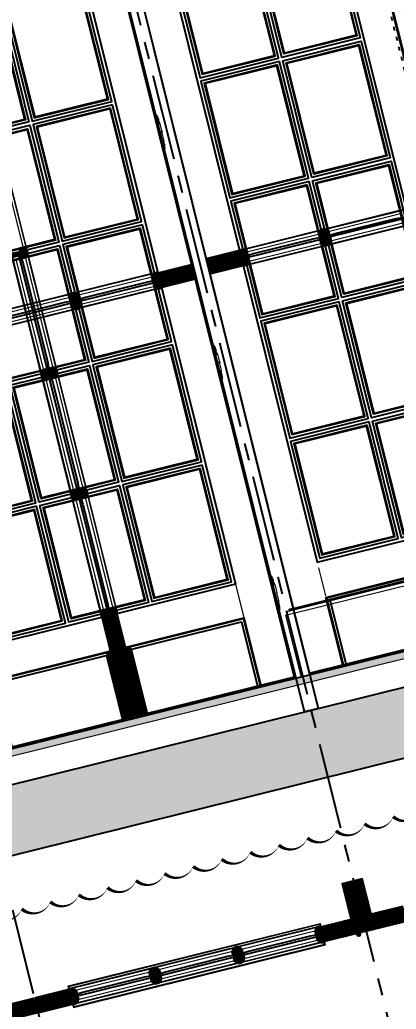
# Model space of a CAD drawing. Header units: inches. Extents: x 122939 to 389145, y 29603 to 529479.
# Drawn here: x 338225 to 339316, y 513012 to 515883 of the extents above; entities that cross this region are included whole.
import ezdxf

# ---------------------------------------------------------------- set-up
doc = ezdxf.new("R2010")
doc.units = ezdxf.units.IN
doc.header["$MEASUREMENT"] = 0
doc.linetypes.add('ACAD_ISO03W100', pattern=[30, 12, -18])
doc.linetypes.add('CENTER', pattern=[2, 1.25, -0.25, 0.25, -0.25])
for name, color, linetype in [('A-TEXT', 7, 'Continuous'), ('CQ marble hatch', 8, 'Continuous'), ('CQ Wall plan', 3, 'Continuous'), ('CQ wall section', 5, 'Continuous'), ('FURNITURE', 252, 'Continuous'), ('hatch', 8, 'Continuous'), ('Layer7', 8, 'Continuous')]:
    doc.layers.add(name, color=color, linetype=linetype)
doc.layers.add('CQ gypsum 2', color=42, linetype='Continuous', lineweight=0)
doc.layers.add('CQ Marble', color=6, linetype='Continuous', lineweight=0)
doc.styles.add('romans', font='romans.shx')
doc.styles.get("Standard").update_dxf_attribs({"font": 'arial.ttf'})
doc.dimstyles.new('CQ 20', dxfattribs={"dimscale": 0.2, "dimtxt": 150, "dimasz": 100, "dimexe": 100, "dimexo": 20, "dimgap": 80, "dimtad": 1, "dimdec": 0, "dimzin": 0, "dimdsep": 46, "dimtxsty": 'Standard', "dimblk": 'DOT', "dimcen": 100, "dimclrd": 1, "dimclre": 1, "dimclrt": 3, "dimadec": 0, "dimazin": 0, "dimtfac": 1, "dimtdec": 0, "dimtofl": 0, "dimtmove": 0, "dimatfit": 3, "dimfxl": 1, "dimtolj": 1, "dimtzin": 0, "dimlwd": -1, "dimarcsym": 0})
pattern_1 = [(135, (-731.5624, -38.742), (-1.76776695, -1.76776695), [])]
pattern_2 = [(135, (-731.5624, -397.902), (-1.76776695, -1.76776695), [])]
pattern_3 = [(45, (-688.5992, 0), (-1.76776695, 1.76776695), [])]
pattern_4 = [(135, (0.4363, -3010.4238), (-1.76776695, -1.76776695), [])]
pattern_5 = [(135, (247.9363, -3010.4238), (-1.76776695, -1.76776695), [])]
pattern_6 = [(135, (994.3506, -3005.4238), (-1.76776695, -1.76776695), [])]
pattern_7 = [(148.971423, (333967.5382, 505888.1026), (-1.2886638, -2.1422758), [])]
pattern_8 = [(135, (247.5, 0), (-1.76776695, -1.76776695), [])]

# ---------------------------------------------------------------- blocks, each defined once
blk = doc.blocks.new('section a and b')
at = {"layer": 'CQ marble hatch', "ltscale": 1000}
h = blk.add_hatch(dxfattribs=at)
h.set_pattern_fill('ANSI36', color=256, scale=25, angle=-90, style=0)
h.set_pattern_definition([(315, (-98336.9395, 75766.195), (6.0766989, -1.65728152), [7.8125, -1.5625, 0, -1.5625])])
h.paths.add_polyline_path([(126942.6, -29210.5), (118702.1, -29210.5), (118702.1, -29190.5), (126942.6, -29190.5)])
at = {"layer": 'Layer7', "ltscale": 300}
h = blk.add_hatch(dxfattribs=at)
h.set_pattern_fill('AR-CONC', color=256, scale=10, style=0)
h.set_pattern_definition([(130, (126882.56, -934.096), (-71.72602, -6.27521), [7.5, -82.5]), (185, (126882.56, -934.096), (13.87513, 75.21921), [6, -66]), (79.5486, (126876.58, -934.62), (-57.85094, 68.94395), [6.37402, -70.11421]), (133.8158, (126882.56, -914.1), (-106.7241, -16.5519), [11.25, -123.75]), (83.3644, (126873.67, -915.47), (-93.46627, 97.4118), [9.56103, -105.1713]), (188.8158, (126882.56, -914.1), (-93.4662, 97.41186), [9, -99]), (159, (126872.56, -919.096), (-59.6907, -40.26189), [7.5, -82.5]), (214, (126872.56, -919.096), (-24.33153, 72.515), [6, -66]), (108.5486, (126867.586, -922.45), (-84.02226, 32.25305), [6.37402, -70.11421]), (142.5, (126882.56, -934.096), (-1.215986, 33.289385), [0, -65.2, 0, -67, 0, -66.25]), (172.5, (126882.56, -934.096), (-26.306954, 39.44117), [0, -38.2, 0, -63.7, 0, -25.25]), (212.5, (126904.86, -934.096), (-53.382244, -2.255487), [0, -25, 0, -78, 0, -103.5]), (222.5, (126914.86, -934.096), (-58.31862, 10.0105), [0, -32.5, 0, -51.8, 0, -73.5])])
h.paths.add_polyline_path([(118702.1, -29290.5), (126942.6, -29290.5), (126942.6, -29490.5), (118702.1, -29490.5)])
at = {"layer": 'CQ Marble'}
for p, q in [((118702.1, -29190.5, 0), (126942.6, -29190.5, 0)), ((118702.1, -29210.5, 0), (126942.6, -29210.5, 0))]:
    blk.add_line(p, q, dxfattribs=at)
at = {"layer": 'CQ Wall plan'}
blk.add_line((118702.1, -29290.5, 0), (126942.6, -29290.5, 0), dxfattribs=at)
blk.add_lwpolyline([(118702.1, -29490.5), (118702.1, -29490.5), (126942.6, -29490.5)], dxfattribs=at)
blk = doc.blocks.new('french door panel')
at = {"lineweight": 0}
h = blk.add_hatch(dxfattribs=at)
h.set_pattern_fill('ANSI31', color=8, scale=20)
h.set_pattern_definition([(45, (-731.5624, 320.418), (-1.76776695, 1.76776695), [])])
edge = h.paths.add_edge_path()
edge.add_line((6356, 3041.7), (6383, 3041.7))
edge.add_line((6383, 3041.7), (6383, 3031.7))
edge.add_line((6383, 3031.7), (6394, 3031.7))
edge.add_line((6394, 3031.7), (6394, 3033.7))
edge.add_arc((6394, 3041.7), 8, 270, 360)
edge.add_line((6402, 3041.7), (6404, 3041.7))
edge.add_line((6404, 3041.7), (6404, 3051.7))
edge.add_line((6404, 3051.7), (6402, 3051.7))
edge.add_arc((6394, 3051.7), 8, 0, 90)
edge.add_line((6394, 3059.7), (6394, 3061.7))
edge.add_line((6394, 3061.7), (6383, 3061.7))
edge.add_line((6383, 3061.7), (6383, 3051.7))
edge.add_line((6383, 3051.7), (6356, 3051.7))
edge.add_line((6356, 3051.7), (6356, 3041.7))
h = blk.add_hatch(dxfattribs=at)
h.set_pattern_fill('ANSI31', color=8, scale=20)
h.set_pattern_definition([(45, (247.9363, -3010.4238), (-1.76776695, 1.76776695), [])])
edge = h.paths.add_edge_path()
edge.add_line((6499.2, 2850.1), (6499.2, 2877.1))
edge.add_line((6499.2, 2877.1), (6489.2, 2877.1))
edge.add_line((6489.2, 2877.1), (6489.2, 2888.1))
edge.add_line((6489.2, 2888.1), (6491.2, 2888.1))
edge.add_arc((6499.2, 2888.1), 8, 90, 180, ccw=False)
edge.add_line((6499.2, 2896.1), (6499.2, 2898.1))
edge.add_line((6499.2, 2898.1), (6509.2, 2898.1))
edge.add_line((6509.2, 2898.1), (6509.2, 2896.1))
edge.add_arc((6509.2, 2888.1), 8, 0, 90, ccw=False)
edge.add_line((6517.2, 2888.1), (6519.2, 2888.1))
edge.add_line((6519.2, 2888.1), (6519.2, 2877.1))
edge.add_line((6519.2, 2877.1), (6509.2, 2877.1))
edge.add_line((6509.2, 2877.1), (6509.2, 2850.1))
edge.add_line((6509.2, 2850.1), (6499.2, 2850.1))
h = blk.add_hatch(dxfattribs=at)
h.set_pattern_fill('ANSI31', color=8, scale=20)
h.set_pattern_definition([(45, (0.4363, -3010.4238), (-1.76776695, 1.76776695), [])])
h.paths.add_polyline_path([(6736.7, 2888.1), (6738.7, 2888.1, -0.414214), (6746.7, 2896.1), (6746.7, 2898.1), (6756.7, 2898.1), (6756.7, 2850.1), (6746.7, 2850.1), (6746.7, 2877.1), (6736.7, 2877.1)])
h = blk.add_hatch(dxfattribs=at)
h.set_pattern_fill('ANSI31', color=8, scale=20, angle=90)
h.set_pattern_definition(pattern_4)
edge = h.paths.add_edge_path()
edge.add_line((6856.7, 2852.1), (6756.7, 2852.1))
edge.add_line((6756.7, 2852.1), (6756.7, 2896.1))
edge.add_line((6756.7, 2896.1), (6856.2, 2896.1))
edge.add_line((6856.2, 2896.1), (6856.2, 2852.1))
h = blk.add_hatch(dxfattribs=at)
h.set_pattern_fill('ANSI31', color=8, scale=20, angle=90)
h.set_pattern_definition(pattern_5)
edge = h.paths.add_edge_path()
edge.add_line((6499.2, 2852.1), (6499.2, 2871.1))
edge.add_line((6499.2, 2871.1), (6489.2, 2871.1))
edge.add_line((6489.2, 2871.1), (6489.2, 2860.1))
edge.add_line((6489.2, 2860.1), (6491.2, 2860.1))
edge.add_arc((6499.2, 2860.1), 8, 180, 270)
h = blk.add_hatch(dxfattribs=at)
h.set_pattern_fill('ANSI31', color=8, scale=20, angle=90)
h.set_pattern_definition(pattern_5)
edge = h.paths.add_edge_path()
edge.add_line((6509.2, 2852.1), (6509.2, 2871.1))
edge.add_line((6509.2, 2871.1), (6519.2, 2871.1))
edge.add_line((6519.2, 2871.1), (6519.2, 2860.1))
edge.add_line((6519.2, 2860.1), (6517.2, 2860.1))
edge.add_arc((6509.2, 2860.1), 8, -90, 0, ccw=False)
h = blk.add_hatch(dxfattribs=at)
h.set_pattern_fill('ANSI31', color=8, scale=20, angle=90)
h.set_pattern_definition(pattern_4)
h.paths.add_polyline_path([(6736.7, 2871.1), (6746.7, 2871.1), (6746.7, 2852.1, -0.414214), (6738.7, 2860.1), (6736.7, 2860.1)])
h = blk.add_hatch(dxfattribs=at)
h.set_pattern_fill('ANSI31', color=8, scale=20)
h.set_pattern_definition([(45, (-731.5624, -38.742), (-1.76776695, 1.76776695), [])])
edge = h.paths.add_edge_path()
edge.add_line((6356, 2682.6), (6383, 2682.6))
edge.add_line((6383, 2682.6), (6383, 2672.6))
edge.add_line((6383, 2672.6), (6394, 2672.6))
edge.add_line((6394, 2672.6), (6394, 2674.6))
edge.add_arc((6394, 2682.6), 8, 270, 360)
edge.add_line((6402, 2682.6), (6404, 2682.6))
edge.add_line((6404, 2682.6), (6404, 2692.6))
edge.add_line((6404, 2692.6), (6402, 2692.6))
edge.add_arc((6394, 2692.6), 8, 0, 90)
edge.add_line((6394, 2700.6), (6394, 2702.6))
edge.add_line((6394, 2702.6), (6383, 2702.6))
edge.add_line((6383, 2702.6), (6383, 2692.6))
edge.add_line((6383, 2692.6), (6356, 2692.6))
edge.add_line((6356, 2692.6), (6356, 2682.6))
h = blk.add_hatch(dxfattribs=at)
h.set_pattern_fill('ANSI31', color=8, scale=20, angle=90)
h.set_pattern_definition(pattern_1)
edge = h.paths.add_edge_path()
edge.add_line((6358, 2692.6), (6377, 2692.6))
edge.add_line((6377, 2692.6), (6377, 2702.6))
edge.add_line((6377, 2702.6), (6366, 2702.6))
edge.add_line((6366, 2702.6), (6366, 2700.6))
edge.add_arc((6366, 2692.6), 8, 90, 180)
h = blk.add_hatch(dxfattribs=at)
h.set_pattern_fill('ANSI31', color=8, scale=20, angle=90)
h.set_pattern_definition(pattern_1)
edge = h.paths.add_edge_path()
edge.add_line((6358, 2682.6), (6377, 2682.6))
edge.add_line((6377, 2682.6), (6377, 2672.6))
edge.add_line((6377, 2672.6), (6366, 2672.6))
edge.add_line((6366, 2672.6), (6366, 2674.6))
edge.add_arc((6366, 2682.6), 8, 180, 270, ccw=False)
h = blk.add_hatch(dxfattribs=at)
h.set_pattern_fill('ANSI31', color=8, scale=20)
h.set_pattern_definition([(45, (-731.5624, -397.902), (-1.76776695, 1.76776695), [])])
edge = h.paths.add_edge_path()
edge.add_line((6356, 2323.4), (6383, 2323.4))
edge.add_line((6383, 2323.4), (6383, 2313.4))
edge.add_line((6383, 2313.4), (6394, 2313.4))
edge.add_line((6394, 2313.4), (6394, 2315.4))
edge.add_arc((6394, 2323.4), 8, 270, 360)
edge.add_line((6402, 2323.4), (6404, 2323.4))
edge.add_line((6404, 2323.4), (6404, 2333.4))
edge.add_line((6404, 2333.4), (6402, 2333.4))
edge.add_arc((6394, 2333.4), 8, 0, 90)
edge.add_line((6394, 2341.4), (6394, 2343.4))
edge.add_line((6394, 2343.4), (6383, 2343.4))
edge.add_line((6383, 2343.4), (6383, 2333.4))
edge.add_line((6383, 2333.4), (6356, 2333.4))
edge.add_line((6356, 2333.4), (6356, 2323.4))
h = blk.add_hatch(dxfattribs=at)
h.set_pattern_fill('ANSI31', color=8, scale=20, angle=90)
h.set_pattern_definition(pattern_2)
edge = h.paths.add_edge_path()
edge.add_line((6358, 2333.4), (6377, 2333.4))
edge.add_line((6377, 2333.4), (6377, 2343.4))
edge.add_line((6377, 2343.4), (6366, 2343.4))
edge.add_line((6366, 2343.4), (6366, 2341.4))
edge.add_arc((6366, 2333.4), 8, 90, 180)
h = blk.add_hatch(dxfattribs=at)
h.set_pattern_fill('ANSI31', color=8, scale=20, angle=90)
h.set_pattern_definition(pattern_2)
edge = h.paths.add_edge_path()
edge.add_line((6358, 2323.4), (6377, 2323.4))
edge.add_line((6377, 2323.4), (6377, 2313.4))
edge.add_line((6377, 2313.4), (6366, 2313.4))
edge.add_line((6366, 2313.4), (6366, 2315.4))
edge.add_arc((6366, 2323.4), 8, 180, 270, ccw=False)
h = blk.add_hatch(dxfattribs=at)
h.set_pattern_fill('ANSI31', color=8, scale=20)
h.set_pattern_definition([(45, (-731.5624, -509.562), (-1.76776695, 1.76776695), [])])
h.paths.add_polyline_path([(6404, 1964.3), (6404, 1974.3), (6402, 1974.3, 0.414214), (6394, 1982.3), (6394, 1984.3), (6383, 1984.3), (6383, 1974.3), (6356, 1974.3), (6356, 1964.3)])
h = blk.add_hatch(dxfattribs=at)
h.set_pattern_fill('ANSI31', color=8, scale=20, angle=90)
h.set_pattern_definition([(135, (-731.5624, -509.562), (-1.76776695, -1.76776695), [])])
h.paths.add_polyline_path([(6377, 1984.3), (6377, 1974.3), (6358, 1974.3, -0.414214), (6366, 1982.3), (6366, 1984.3)])
h = blk.add_hatch(dxfattribs=at)
h.set_pattern_fill('ANSI31', color=8, scale=20, angle=90)
h.set_pattern_definition([(135, (-731.5624, -504.562), (-1.76776695, -1.76776695), [])])
h.paths.add_polyline_path([(6358, 1662.2), (6358, 1964.3), (6402, 1964.3), (6402, 1662.2)])
h = blk.add_hatch(dxfattribs=at)
h.set_pattern_fill('ANSI31', color=8, scale=20)
h.set_pattern_definition(pattern_3)
h.paths.add_polyline_path([(6358, 1864.2), (6353, 1864.2), (6353, 1862.2, 0.414214), (6345, 1854.2), (6343, 1854.2), (6343, 1662.2), (6358, 1662.2)])
h = blk.add_hatch(dxfattribs=at)
h.set_pattern_fill('ANSI31', color=8, scale=20)
h.set_pattern_definition(pattern_3)
h.paths.add_polyline_path([(6402, 1662.2), (6417, 1662.2), (6417, 1854.2), (6415, 1854.2, 0.414214), (6407, 1862.2), (6407, 1864.2), (6402, 1864.2)])
at = {"color": 8, "lineweight": 0}
for p, q in [((6356, 1974.3), (6356, 4119.2, 0)), ((6404, 1974.3), (6404, 4119.2, 0)), ((6394, 3392.9), (6394, 3059.7)), ((6402, 3400.9), (6402, 3051.7)), ((6358, 3041.7), (6358, 2692.6)), ((6366, 3033.7), (6366, 2700.6)), ((6394, 3033.7), (6394, 2700.6)), ((6402, 3041.7), (6402, 2692.6)), ((6746.7, 2898.1), (6014.2, 2898.1)), ((6499.2, 2896.1), (6261.7, 2896.1)), ((6491.2, 2888.1), (6269.7, 2888.1)), ((6746.7, 2896.1), (6509.2, 2896.1)), ((6736.7, 2888.1), (6517.2, 2888.1)), ((6746.7, 2850.1), (6014.2, 2850.1)), ((6499.2, 2852.1), (6261.7, 2852.1)), ((6491.2, 2860.1), (6269.7, 2860.1)), ((6746.7, 2852.1), (6509.2, 2852.1)), ((6736.7, 2860.1), (6517.2, 2860.1)), ((6358, 2682.6, 0), (6358, 2333.4, 0)), ((6366, 2674.6, 0), (6366, 2341.4, 0)), ((6394, 2674.6, 0), (6394, 2341.4, 0)), ((6402, 2682.6, 0), (6402, 2333.4, 0)), ((6358, 2323.4), (6358, 1974.3, 0)), ((6366, 2315.4), (6366, 1982.3, 0)), ((6394, 2315.4), (6394, 1982.3, 0)), ((6402, 2323.4), (6402, 1974.3, 0)), ((6756.2, 1969.2, 0), (6756.2, 1864.2))]:
    blk.add_line(p, q, dxfattribs=at)
at = {"color": 0, "lineweight": -2, "elevation": 0}
for points in [[(5903.7, 4229.2), (6856.2, 4229.2), (6856.2, 1662.2), (5903.7, 1662.2)], [(6003.7, 4129.2), (6756.2, 4129.2), (6756.2, 1964.3), (6003.7, 1964.3)], [(6261.2, 3760.1), (6498.7, 3760.1), (6498.7, 3410.9), (6261.2, 3410.9)], [(6269.2, 3752.1), (6490.7, 3752.1), (6490.7, 3418.9), (6269.2, 3418.9)], [(6271.2, 3750.1), (6488.7, 3750.1), (6488.7, 3420.9), (6271.2, 3420.9)], [(6746.2, 3760.1), (6508.7, 3760.1), (6508.7, 3410.9), (6746.2, 3410.9)], [(6738.2, 3752.1), (6516.7, 3752.1), (6516.7, 3418.9), (6738.2, 3418.9)], [(6736.2, 3750.1), (6518.7, 3750.1), (6518.7, 3420.9), (6736.2, 3420.9)], [(6261.2, 3400.9), (6498.7, 3400.9), (6498.7, 3051.7), (6261.2, 3051.7)], [(6269.2, 3392.9), (6490.7, 3392.9), (6490.7, 3059.7), (6269.2, 3059.7)], [(6271.2, 3390.9), (6488.7, 3390.9), (6488.7, 3061.7), (6271.2, 3061.7)], [(6746.2, 3400.9), (6508.7, 3400.9), (6508.7, 3051.7), (6746.2, 3051.7)], [(6738.2, 3392.9), (6516.7, 3392.9), (6516.7, 3059.7), (6738.2, 3059.7)], [(6736.2, 3390.9), (6518.7, 3390.9), (6518.7, 3061.7), (6736.2, 3061.7)], [(6261.2, 3041.7), (6498.7, 3041.7), (6498.7, 2692.6), (6261.2, 2692.6)], [(6269.2, 3033.7), (6490.7, 3033.7), (6490.7, 2700.6), (6269.2, 2700.6)], [(6271.2, 3031.7), (6488.7, 3031.7), (6488.7, 2702.6), (6271.2, 2702.6)], [(6746.2, 3041.7), (6508.7, 3041.7), (6508.7, 2692.6), (6746.2, 2692.6)], [(6738.2, 3033.7), (6516.7, 3033.7), (6516.7, 2700.6), (6738.2, 2700.6)], [(6736.2, 3031.7), (6518.7, 3031.7), (6518.7, 2702.6), (6736.2, 2702.6)], [(6251.2, 2682.6), (6013.7, 2682.6), (6013.7, 2333.4), (6251.2, 2333.4)], [(6243.2, 2674.6), (6021.7, 2674.6), (6021.7, 2341.4), (6243.2, 2341.4)], [(6241.2, 2672.6), (6023.7, 2672.6), (6023.7, 2343.4), (6241.2, 2343.4)], [(6261.2, 2682.6), (6498.7, 2682.6), (6498.7, 2333.4), (6261.2, 2333.4)], [(6269.2, 2674.6), (6490.7, 2674.6), (6490.7, 2341.4), (6269.2, 2341.4)], [(6271.2, 2672.6), (6488.7, 2672.6), (6488.7, 2343.4), (6271.2, 2343.4)], [(6746.2, 2682.6), (6508.7, 2682.6), (6508.7, 2333.4), (6746.2, 2333.4)], [(6738.2, 2674.6), (6516.7, 2674.6), (6516.7, 2341.4), (6738.2, 2341.4)], [(6736.2, 2672.6), (6518.7, 2672.6), (6518.7, 2343.4), (6736.2, 2343.4)], [(6251.2, 2323.4), (6013.7, 2323.4), (6013.7, 1974.3), (6251.2, 1974.3)], [(6243.2, 2315.4), (6021.7, 2315.4), (6021.7, 1982.3), (6243.2, 1982.3)], [(6241.2, 2313.4), (6023.7, 2313.4), (6023.7, 1984.3), (6241.2, 1984.3)], [(6261.2, 2323.4), (6498.7, 2323.4), (6498.7, 1974.3), (6261.2, 1974.3)], [(6269.2, 2315.4), (6490.7, 2315.4), (6490.7, 1982.3), (6269.2, 1982.3)], [(6271.2, 2313.4), (6488.7, 2313.4), (6488.7, 1984.3), (6271.2, 1984.3)], [(6746.2, 2323.4), (6508.7, 2323.4), (6508.7, 1974.3), (6746.2, 1974.3)], [(6738.2, 2315.4), (6516.7, 2315.4), (6516.7, 1982.3), (6738.2, 1982.3)], [(6736.2, 2313.4), (6518.7, 2313.4), (6518.7, 1984.3), (6736.2, 1984.3)]]:
    blk.add_lwpolyline(points, close=True, dxfattribs=at)
at = {"color": 8, "lineweight": -2, "elevation": 0}
for points in [[(6356, 3041.7), (6383, 3041.7), (6383, 3031.7), (6394, 3031.7), (6394, 3033.7, 0.414214), (6402, 3041.7), (6404, 3041.7), (6404, 3051.7), (6402, 3051.7, 0.414214), (6394, 3059.7), (6394, 3061.7), (6383, 3061.7), (6383, 3051.7), (6356, 3051.7)], [(6356, 2682.6), (6383, 2682.6), (6383, 2672.6), (6394, 2672.6), (6394, 2674.6, 0.414214), (6402, 2682.6), (6404, 2682.6), (6404, 2692.6), (6402, 2692.6, 0.414214), (6394, 2700.6), (6394, 2702.6), (6383, 2702.6), (6383, 2692.6), (6356, 2692.6)], [(6356, 2323.4), (6383, 2323.4), (6383, 2313.4), (6394, 2313.4), (6394, 2315.4, 0.414214), (6402, 2323.4), (6404, 2323.4), (6404, 2333.4), (6402, 2333.4, 0.414214), (6394, 2341.4), (6394, 2343.4), (6383, 2343.4), (6383, 2333.4), (6356, 2333.4)]]:
    blk.add_lwpolyline(points, format="xyb", close=True, dxfattribs=at)
at = {"color": 8, "elevation": 0}
for points in [[(6383.2, 2723.8), (6381.2, 2694.6), (6377.2, 2694.6), (6377.2, 3039.7), (6381.2, 3039.7), (6383.2, 3015.5)], [(6535.4, 2877.2), (6511.2, 2875.2), (6511.2, 2871.2), (6744.7, 2871.2), (6744.7, 2875.2), (6720.4, 2877.2)], [(6383.2, 2359.7), (6381.2, 2335.4), (6377.2, 2335.4), (6377.2, 2680.6), (6381.2, 2680.6), (6383.2, 2656.3)], [(6383.2, 2000.5), (6381.2, 1976.3), (6377.2, 1976.3), (6377.2, 2321.4), (6381.2, 2321.4), (6383.2, 2297.2)]]:
    blk.add_lwpolyline(points, close=True, dxfattribs=at)
at = {"color": 8}
blk.add_lwpolyline([(6287.9, 2877.2), (6263.7, 2875.2), (6263.7, 2871.2), (6497.2, 2871.2), (6497.2, 2875.2), (6472.9, 2877.2)], close=True, dxfattribs=at)
at = {"color": 8, "lineweight": -2}
blk.add_lwpolyline([(6509.2, 2850.1), (6509.2, 2877.1), (6519.2, 2877.1), (6519.2, 2888.1), (6517.2, 2888.1, 0.414214), (6509.2, 2896.1), (6509.2, 2898.1), (6499.2, 2898.1), (6499.2, 2896.1, 0.414214), (6491.2, 2888.1), (6489.2, 2888.1), (6489.2, 2877.1), (6499.2, 2877.1), (6499.2, 2850.1)], format="xyb", close=True, dxfattribs=at)
at = {"color": 8, "lineweight": -2, "elevation": 0}
for points in [[(6746.7, 2850.1), (6756.7, 2850.1), (6756.7, 2898.1), (6746.7, 2898.1), (6746.7, 2896.1, 0.414214), (6738.7, 2888.1), (6736.7, 2888.1), (6736.7, 2877.1), (6746.7, 2877.1), (6746.7, 2850.1)], [(6746.7, 2852.1), (6746.7, 2871.1), (6736.7, 2871.1), (6736.7, 2860.1), (6738.7, 2860.1, 0.414214), (6746.7, 2852.1, -1)], [(6358, 2692.6), (6377, 2692.6), (6377, 2702.6), (6366, 2702.6), (6366, 2700.6, 0.414214), (6358, 2692.6, -1)], [(6358, 2682.6), (6377, 2682.6), (6377, 2672.6), (6366, 2672.6), (6366, 2674.6, -0.414214), (6358, 2682.6, 1)], [(6358, 2333.4), (6377, 2333.4), (6377, 2343.4), (6366, 2343.4), (6366, 2341.4, 0.414214), (6358, 2333.4, -1)], [(6358, 2323.4), (6377, 2323.4), (6377, 2313.4), (6366, 2313.4), (6366, 2315.4, -0.414214), (6358, 2323.4, 1)], [(6356, 1974.3), (6356, 1964.3), (6404, 1964.3), (6404, 1974.3), (6402, 1974.3, 0.414214), (6394, 1982.3), (6394, 1984.3), (6383, 1984.3), (6383, 1974.3), (6356, 1974.3)], [(6358, 1974.3), (6377, 1974.3), (6377, 1984.3), (6366, 1984.3), (6366, 1982.3, 0.414214), (6358, 1974.3, -1)], [(6358, 1864.2), (6353, 1864.2), (6353, 1862.2, 0.414214), (6345, 1854.2), (6343, 1854.2), (6343, 1662.2), (6358, 1662.2)], [(6402, 1864.2), (6407, 1864.2), (6407, 1862.2, -0.414214), (6415, 1854.2), (6417, 1854.2), (6417, 1662.2), (6402, 1662.2)]]:
    blk.add_lwpolyline(points, format="xyb", dxfattribs=at)
for points in [[(6856.7, 2852.1), (6756.7, 2852.1), (6756.7, 2896.1), (6856.2, 2896.1), (6856.2, 2852.1)], [(6358, 1662.2), (6358, 1964.3), (6402, 1964.3), (6402, 1662.2), (6358, 1662.2)]]:
    blk.add_lwpolyline(points, dxfattribs=at)
at = {"color": 8, "lineweight": -2}
for points in [[(6499.2, 2852.1), (6499.2, 2871.1), (6489.2, 2871.1), (6489.2, 2860.1), (6491.2, 2860.1, 0.414214), (6499.2, 2852.1, -1)], [(6509.2, 2852.1), (6509.2, 2871.1), (6519.2, 2871.1), (6519.2, 2860.1), (6517.2, 2860.1, -0.414214), (6509.2, 2852.1, 1)]]:
    blk.add_lwpolyline(points, format="xyb", dxfattribs=at)
at = {"color": 0, "lineweight": -2, "elevation": 0}
for points in [[(6003.7, 1662.2), (6003.7, 1864.2), (6756.2, 1864.2), (6756.2, 1662.2)], [(6005.7, 1662.2), (6005.7, 1862.2), (6754.2, 1862.2), (6754.2, 1662.2)], [(6013.7, 1662.2), (6013.7, 1854.2), (6746.2, 1854.2), (6746.2, 1662.2)]]:
    blk.add_lwpolyline(points, dxfattribs=at)
blk = doc.blocks.new('french door fixed panel')
at = {"lineweight": 0}
h = blk.add_hatch(dxfattribs=at)
h.set_pattern_fill('ANSI31', color=8, scale=20, angle=90)
h.set_pattern_definition([(135, (1.718, -3005.4238), (-1.76776695, -1.76776695), [])])
h.paths.add_polyline_path([(6901.2, 2857.1), (7001.2, 2857.1), (7001.2, 2901.1), (6901.2, 2901.1)])
h = blk.add_hatch(dxfattribs=at)
h.set_pattern_fill('ANSI31', color=8, scale=20)
h.set_pattern_definition([(45, (-0.3673, -3005.4238), (-1.76776695, 1.76776695), [])])
h.paths.add_polyline_path([(7021.1, 2893.1), (7019.1, 2893.1, 0.414214), (7011.1, 2901.1), (7011.1, 2903.1), (7001.1, 2903.1), (7001.1, 2855.1), (7011.1, 2855.1), (7011.1, 2882.1), (7021.1, 2882.1)])
h = blk.add_hatch(dxfattribs=at)
h.set_pattern_fill('ANSI31', color=8, scale=20)
h.set_pattern_definition([(45, (994.3506, -3005.4238), (-1.76776695, 1.76776695), [])])
edge = h.paths.add_edge_path()
edge.add_line((7245.6, 2855.1), (7245.6, 2882.1))
edge.add_line((7245.6, 2882.1), (7235.6, 2882.1))
edge.add_line((7235.6, 2882.1), (7235.6, 2893.1))
edge.add_line((7235.6, 2893.1), (7237.6, 2893.1))
edge.add_arc((7245.6, 2893.1), 8, 90, 180, ccw=False)
edge.add_line((7245.6, 2901.1), (7245.6, 2903.1))
edge.add_line((7245.6, 2903.1), (7255.6, 2903.1))
edge.add_line((7255.6, 2903.1), (7255.6, 2901.1))
edge.add_arc((7255.6, 2893.1), 8, 0, 90, ccw=False)
edge.add_line((7263.6, 2893.1), (7265.6, 2893.1))
edge.add_line((7265.6, 2893.1), (7265.6, 2882.1))
edge.add_line((7265.6, 2882.1), (7255.6, 2882.1))
edge.add_line((7255.6, 2882.1), (7255.6, 2855.1))
edge.add_line((7255.6, 2855.1), (7245.6, 2855.1))
h = blk.add_hatch(dxfattribs=at)
h.set_pattern_fill('ANSI31', color=8, scale=20, angle=90)
h.set_pattern_definition([(135, (-0.3673, -3005.4238), (-1.76776695, -1.76776695), [])])
h.paths.add_polyline_path([(7021.1, 2876.1), (7011.1, 2876.1), (7011.1, 2857.1, 0.414214), (7019.1, 2865.1), (7021.1, 2865.1)])
h = blk.add_hatch(dxfattribs=at)
h.set_pattern_fill('ANSI31', color=8, scale=20, angle=90)
h.set_pattern_definition(pattern_6)
edge = h.paths.add_edge_path()
edge.add_line((7245.6, 2857.1), (7245.6, 2876.1))
edge.add_line((7245.6, 2876.1), (7235.6, 2876.1))
edge.add_line((7235.6, 2876.1), (7235.6, 2865.1))
edge.add_line((7235.6, 2865.1), (7237.6, 2865.1))
edge.add_arc((7245.6, 2865.1), 8, 180, 270)
h = blk.add_hatch(dxfattribs=at)
h.set_pattern_fill('ANSI31', color=8, scale=20, angle=90)
h.set_pattern_definition(pattern_6)
edge = h.paths.add_edge_path()
edge.add_line((7255.6, 2857.1), (7255.6, 2876.1))
edge.add_line((7255.6, 2876.1), (7265.6, 2876.1))
edge.add_line((7265.6, 2876.1), (7265.6, 2865.1))
edge.add_line((7265.6, 2865.1), (7263.6, 2865.1))
edge.add_arc((7255.6, 2865.1), 8, -90, 0, ccw=False)
at = {"color": 8, "lineweight": 0}
for p, q in [((7007.8, 2903.1), (7489.9, 2903.1)), ((7011.2, 2901.1), (7245.6, 2901.1)), ((7255.6, 2901.1), (7489.9, 2901.1)), ((7021.2, 2893.1), (7237.6, 2893.1)), ((7263.6, 2893.1), (7479.9, 2893.1)), ((7011.2, 2857.1), (7245.6, 2857.1)), ((7011.2, 2855.1), (7489.9, 2855.1)), ((7021.2, 2865.1), (7237.6, 2865.1)), ((7255.6, 2857.1), (7489.9, 2857.1)), ((7263.6, 2865.1), (7479.9, 2865.1)), ((7001.2, 1952.2), (7001.2, 1869.3))]:
    blk.add_line(p, q, dxfattribs=at)
at = {"color": 8, "lineweight": -2}
blk.add_line((7244.2, 2865.6), (7244.2, 2865.6), dxfattribs=at)
at = {"color": 0, "lineweight": -2, "elevation": 0}
for points in [[(7599.9, 4234.2), (6901.2, 4234.2), (6901.2, 1662.2), (7599.9, 1662.2)], [(7499.9, 4134.2), (7001.2, 4134.2), (7001.2, 1969.3), (7499.9, 1969.3)], [(7245.6, 3765.1), (7011.2, 3765.1), (7011.2, 3415.9), (7245.6, 3415.9)], [(7255.6, 3765.1), (7489.9, 3765.1), (7489.9, 3415.9), (7255.6, 3415.9)], [(7237.6, 3757.1), (7019.2, 3757.1), (7019.2, 3423.9), (7237.6, 3423.9)], [(7235.6, 3755.1), (7021.2, 3755.1), (7021.2, 3425.9), (7235.6, 3425.9)], [(7263.6, 3757.1), (7481.9, 3757.1), (7481.9, 3423.9), (7263.6, 3423.9)], [(7265.6, 3755.1), (7479.9, 3755.1), (7479.9, 3425.9), (7265.6, 3425.9)], [(7245.6, 3405.9), (7011.2, 3405.9), (7011.2, 3056.7), (7245.6, 3056.7)], [(7237.6, 3397.9), (7019.2, 3397.9), (7019.2, 3064.7), (7237.6, 3064.7)], [(7235.6, 3395.9), (7021.2, 3395.9), (7021.2, 3066.7), (7235.6, 3066.7)], [(7255.6, 3405.9), (7489.9, 3405.9), (7489.9, 3056.7), (7255.6, 3056.7)], [(7263.6, 3397.9), (7481.9, 3397.9), (7481.9, 3064.7), (7263.6, 3064.7)], [(7265.6, 3395.9), (7479.9, 3395.9), (7479.9, 3066.7), (7265.6, 3066.7)], [(7245.6, 3046.7), (7011.2, 3046.7), (7011.2, 2697.6), (7245.6, 2697.6)], [(7255.6, 3046.7), (7489.9, 3046.7), (7489.9, 2697.6), (7255.6, 2697.6)], [(7237.6, 3038.7), (7019.2, 3038.7), (7019.2, 2705.6), (7237.6, 2705.6)], [(7235.6, 3036.7), (7021.2, 3036.7), (7021.2, 2707.6), (7235.6, 2707.6)], [(7263.6, 3038.7), (7481.9, 3038.7), (7481.9, 2705.6), (7263.6, 2705.6)], [(7265.6, 3036.7), (7479.9, 3036.7), (7479.9, 2707.6), (7265.6, 2707.6)], [(7245.6, 2687.6), (7011.2, 2687.6), (7011.2, 2338.4), (7245.6, 2338.4)], [(7237.6, 2679.6), (7019.2, 2679.6), (7019.2, 2346.4), (7237.6, 2346.4)], [(7237.6, 2679.6), (7019.2, 2679.6), (7019.2, 2346.4), (7237.6, 2346.4)], [(7235.6, 2677.6), (7021.2, 2677.6), (7021.2, 2348.4), (7235.6, 2348.4)], [(7235.6, 2677.6), (7021.2, 2677.6), (7021.2, 2348.4), (7235.6, 2348.4)], [(7255.6, 2687.6), (7489.9, 2687.6), (7489.9, 2338.4), (7255.6, 2338.4)], [(7263.6, 2679.6), (7481.9, 2679.6), (7481.9, 2346.4), (7263.6, 2346.4)], [(7263.6, 2679.6), (7481.9, 2679.6), (7481.9, 2346.4), (7263.6, 2346.4)], [(7265.6, 2677.6), (7479.9, 2677.6), (7479.9, 2348.4), (7265.6, 2348.4)], [(7265.6, 2677.6), (7479.9, 2677.6), (7479.9, 2348.4), (7265.6, 2348.4)], [(7245.6, 2328.4), (7011.2, 2328.4), (7011.2, 1979.3), (7245.6, 1979.3)], [(7245.6, 2328.4), (7011.2, 2328.4), (7011.2, 1979.3), (7245.6, 1979.3)], [(7255.6, 2328.4), (7489.9, 2328.4), (7489.9, 1979.3), (7255.6, 1979.3)], [(7255.6, 2328.4), (7489.9, 2328.4), (7489.9, 1979.3), (7255.6, 1979.3)], [(7237.6, 2320.4), (7019.2, 2320.4), (7019.2, 1987.3), (7237.6, 1987.3)], [(7237.6, 2320.4), (7019.2, 2320.4), (7019.2, 1987.3), (7237.6, 1987.3)], [(7235.6, 2318.4), (7021.2, 2318.4), (7021.2, 1989.3), (7235.6, 1989.3)], [(7235.6, 2318.4), (7021.2, 2318.4), (7021.2, 1989.3), (7235.6, 1989.3)], [(7263.6, 2320.4), (7481.9, 2320.4), (7481.9, 1987.3), (7263.6, 1987.3)], [(7263.6, 2320.4), (7481.9, 2320.4), (7481.9, 1987.3), (7263.6, 1987.3)], [(7265.6, 2318.4), (7479.9, 2318.4), (7479.9, 1989.3), (7265.6, 1989.3)], [(7265.6, 2318.4), (7479.9, 2318.4), (7479.9, 1989.3), (7265.6, 1989.3)]]:
    blk.add_lwpolyline(points, close=True, dxfattribs=at)
at = {"color": 8, "lineweight": -2, "elevation": 0}
blk.add_lwpolyline([(6901.2, 2857.1), (7001.2, 2857.1), (7001.2, 2901.1), (6901.2, 2901.1), (6901.2, 2857.1)], dxfattribs=at)
for points in [[(7011.2, 2855.1), (7001.2, 2855.1), (7001.2, 2903.1), (7011.2, 2903.1), (7011.2, 2901.1, -0.414214), (7019.2, 2893.1), (7021.2, 2893.1), (7021.2, 2882.1), (7011.2, 2882.1), (7011.2, 2855.1)], [(7011.2, 2857.1), (7011.2, 2876.1), (7021.2, 2876.1), (7021.2, 2865.1), (7019.2, 2865.1, -0.414214), (7011.2, 2857.1, 1)], [(7245.6, 2857.1), (7245.6, 2876.1), (7235.6, 2876.1), (7235.6, 2865.1), (7237.6, 2865.1, 0.414214), (7245.6, 2857.1, -1)], [(7255.6, 2857.1), (7255.6, 2876.1), (7265.6, 2876.1), (7265.6, 2865.1), (7263.6, 2865.1, -0.414214), (7255.6, 2857.1, 1)]]:
    blk.add_lwpolyline(points, format="xyb", dxfattribs=at)
blk.add_lwpolyline([(7255.6, 2855.1), (7255.6, 2882.1), (7265.6, 2882.1), (7265.6, 2893.1), (7263.6, 2893.1, 0.414214), (7255.6, 2901.1), (7255.6, 2903.1), (7245.6, 2903.1), (7245.6, 2901.1, 0.414214), (7237.6, 2893.1), (7235.6, 2893.1), (7235.6, 2882.1), (7245.6, 2882.1), (7245.6, 2855.1)], format="xyb", close=True, dxfattribs=at)
at = {"color": 8, "elevation": 0}
for points in [[(7037.5, 2882.2), (7013.2, 2880.2), (7013.2, 2876.2), (7243.6, 2876.2), (7243.6, 2880.2), (7219.3, 2882.2)], [(7463.7, 2882.2), (7487.9, 2880.2), (7487.9, 2876.2), (7257.6, 2876.2), (7257.6, 2880.2), (7281.8, 2882.2)]]:
    blk.add_lwpolyline(points, close=True, dxfattribs=at)
at = {"color": 0, "lineweight": -2, "elevation": 0}
for points in [[(7001.2, 1662.2), (7001.2, 1864.2), (7499.9, 1864.2), (7499.9, 1662.2)], [(7003.2, 1662.2), (7003.2, 1862.2), (7497.9, 1862.2), (7497.9, 1662.2)], [(7011.2, 1662.2), (7011.2, 1854.2), (7489.9, 1854.2), (7489.9, 1662.2)]]:
    blk.add_lwpolyline(points, dxfattribs=at)
blk = doc.blocks.new('_Dot')
at = {"color": 0, "linetype": 'ByBlock', "lineweight": -2}
blk.add_line((-0.5, 0), (-1, 0), dxfattribs=at)
at = {"color": 0, "linetype": 'ByBlock', "const_width": 0.5}
blk.add_lwpolyline([(-0.25, 0, 1), (0.25, 0, 1)], format="xyb", close=True, dxfattribs=at)
blk = doc.blocks.new('*D271')
at = {"color": 1, "lineweight": -2, "transparency": 16777216}
for p, q in [((339117, 516650.2), (341872.5, 517335.8)), ((339778, 514159), (342494.7, 514834.9))]:
    blk.add_line(p, q, dxfattribs=at)
at = {"color": 1, "transparency": 16777216}
blk.add_line((341857.9, 517311.6), (342470.5, 514849.5), dxfattribs=at)
at = {"layer": 'Defpoints', "color": 0, "transparency": 16777216}
for p in [(339113.1, 516649.3, 0), (342475.3, 514830.1), (339774.1, 514158, 0)]:
    blk.add_point(p, dxfattribs=at)
at = {"color": 1, "transparency": 16777216, "xscale": 20, "yscale": 20, "zscale": 20}
for p, rotation in [((341853.1, 517331), 103.9714232843947), ((342475.3, 514830.1), 283.9714232843947)]:
    blk.add_blockref('_Dot', p, dxfattribs=dict(at, rotation=rotation))
at = {"color": 3, "transparency": 16777216, "insert": (342194.6, 516088.1), "char_height": 30, "attachment_point": 5, "rotation": 283.9714}
blk.add_mtext('\\A1;2577', dxfattribs=at)
blk = doc.blocks.new('hinge paumelle')
at = {"color": 0, "lineweight": 0}
for p, q in [((3515.3, 5242.2), (3523.8, 5242.2)), ((3516.2, 5246.9), (3522.9, 5246.9)), ((3516.2, 5245.5), (3522.9, 5245.5)), ((3515.3, 5194), (3523.8, 5194)), ((3516.2, 5190.6), (3522.9, 5190.6)), ((3516.2, 5189.3), (3522.9, 5189.3))]:
    blk.add_line(p, q, dxfattribs=at)
for points in [[(3519.5, 5262.8), (3515.8, 5262.8, -0.404064), (3516.1, 5258.5, 0.508017), (3517.4, 5254), (3519.5, 5254)], [(3519.5, 5262.8), (3523.3, 5262.8, 0.404064), (3523, 5258.5, -0.508017), (3521.7, 5254), (3519.5, 5254)], [(3519.5, 5254), (3515.3, 5254, -0.197419), (3516.7, 5250.7, -0.309597), (3515.3, 5248.4), (3519.5, 5248.4)], [(3519.5, 5254), (3523.8, 5254, 0.197419), (3522.4, 5250.7, 0.309597), (3523.8, 5248.4), (3519.5, 5248.4)], [(3519.5, 5182.1), (3515.3, 5182.1, 0.197419), (3516.7, 5185.4, 0.309597), (3515.3, 5187.8), (3519.5, 5187.8)], [(3519.5, 5173.3), (3515.8, 5173.3, 0.404064), (3516.1, 5177.6, -0.508017), (3517.4, 5182.1), (3519.5, 5182.1)], [(3519.5, 5182.1), (3523.8, 5182.1, -0.197419), (3522.4, 5185.4, -0.309597), (3523.8, 5187.8), (3519.5, 5187.8)], [(3519.5, 5173.3), (3523.3, 5173.3, -0.404064), (3523, 5177.6, 0.508017), (3521.7, 5182.1), (3519.5, 5182.1)]]:
    blk.add_lwpolyline(points, format="xyb", dxfattribs=at)
for points in [[(3519.5, 5248.4), (3515.3, 5248.4), (3515.3, 5246.9), (3516.2, 5246.9), (3516.2, 5245.5), (3515.3, 5245.5), (3515.3, 5242.2), (3514.5, 5242.2), (3514.5, 5218.1)], [(3519.5, 5248.4), (3523.8, 5248.4), (3523.8, 5246.9), (3522.9, 5246.9), (3522.9, 5245.5), (3523.8, 5245.5), (3523.8, 5242.2), (3524.5, 5242.2), (3524.5, 5218.1)], [(3519.5, 5187.8), (3515.3, 5187.8), (3515.3, 5189.3), (3516.2, 5189.3), (3516.2, 5190.6), (3515.3, 5190.6), (3515.3, 5194), (3514.5, 5194), (3514.5, 5218.1)], [(3519.5, 5187.8), (3523.8, 5187.8), (3523.8, 5189.3), (3522.9, 5189.3), (3522.9, 5190.6), (3523.8, 5190.6), (3523.8, 5194), (3524.5, 5194), (3524.5, 5218.1)]]:
    blk.add_lwpolyline(points, dxfattribs=at)
for centre, start, end in [((3519.5, 5265.7), 287.5595, 252.4405), ((3519.5, 5170.4), 107.5595, 72.4405)]:
    blk.add_arc(centre, 3.04, start, end, dxfattribs=at)
blk = doc.blocks.new('A$C276B60FF')
at = {"layer": 'FURNITURE', "color": 0, "lineweight": 5}
for p, q in [((4, -4.7, -468.2), (5.3, -3.4, -468.2)), ((4, -6.4, -468.2), (5.2, -5.2, -468.2)), ((5.2, -4.4, -468.2), (4.2, -4.9, -468.2)), ((5.1, -6.2, -468.2), (4.2, -6.6, -468.2)), ((8, -4.7, -468.2), (6.7, -3.4, -468.2)), ((6.8, -4.4, -468.2), (7.9, -4.9, -468.2)), ((8, -6.4, -468.2), (6.9, -5.2, -468.2)), ((6.9, -6.2, -468.2), (7.9, -6.6, -468.2))]:
    blk.add_line(p, q, dxfattribs=at)
at = {"layer": 'FURNITURE', "color": 0, "lineweight": 5, "elevation": -468.2}
for points in [[(3, -9.9), (3, -7.9, -0.371091), (3.5, -7.4, -0.011049), (5, -7.3, -0.011049)], [(7, -7.3, -0.01116), (8.5, -7.4, -0.382087), (9, -7.9), (9, -9, -0.302252), (8.7, -9.5, -0.080721), (3.5, -10.4, -0.418), (3, -9.9)], [(6.7, -3.4), (6.7, -2.9, 0.873613), (5.4, -3), (5.3, -3.4)]]:
    blk.add_lwpolyline(points, format="xyb", dxfattribs=at)
for points in [[(5.1, -6.2), (5, -7.3)], [(5.2, -4.4), (5.2, -5.2)], [(6.9, -5.2), (6.8, -4.4)], [(7, -7.3), (6.9, -6.2)]]:
    blk.add_lwpolyline(points, dxfattribs=at)
at = {"layer": 'FURNITURE', "color": 0, "lineweight": 5}
for centre, start, end in [((4.1, -4.8, -468.2), 141.1325, 292.0729), ((4.1, -6.5, -468.2), 141.1325, 292.0729), ((7.9, -4.8, -468.2), 247.9271, 38.8675), ((7.9, -6.5, -468.2), 247.9271, 38.8675)]:
    blk.add_arc(centre, 0.1, start, end, dxfattribs=at)
blk = doc.blocks.new('french door top')
at = {"lineweight": 0}
h = blk.add_hatch(dxfattribs=at)
h.set_pattern_fill('ANSI31', color=8, scale=20, angle=90)
h.paths.add_polyline_path([(5903.7, 5862.5), (6003.7, 5862.5), (6003.7, 5906.5), (5903.7, 5906.5)])
h = blk.add_hatch(dxfattribs=at)
h.set_pattern_fill('ANSI31', color=8, scale=20)
h.paths.add_polyline_path([(6003.7, 5860.5), (6013.7, 5860.5), (6013.7, 5887.5), (6023.7, 5887.5), (6023.7, 5898.5), (6021.7, 5898.5, 0.414214), (6013.7, 5906.5), (6013.7, 5908.5), (6003.7, 5908.5)])
h = blk.add_hatch(dxfattribs=at)
h.set_pattern_fill('ANSI31', color=8, scale=20)
edge = h.paths.add_edge_path()
edge.add_line((6251.2, 5860.5), (6251.2, 5887.5))
edge.add_line((6251.2, 5887.5), (6241.2, 5887.5))
edge.add_line((6241.2, 5887.5), (6241.2, 5898.5))
edge.add_line((6241.2, 5898.5), (6243.2, 5898.5))
edge.add_arc((6251.2, 5898.5), 8, 90, 180, ccw=False)
edge.add_line((6251.2, 5906.5), (6251.2, 5908.5))
edge.add_line((6251.2, 5908.5), (6261.2, 5908.5))
edge.add_line((6261.2, 5908.5), (6261.2, 5906.5))
edge.add_arc((6261.2, 5898.5), 8, 0, 90, ccw=False)
edge.add_line((6269.2, 5898.5), (6271.2, 5898.5))
edge.add_line((6271.2, 5898.5), (6271.2, 5887.5))
edge.add_line((6271.2, 5887.5), (6261.2, 5887.5))
edge.add_line((6261.2, 5887.5), (6261.2, 5860.5))
edge.add_line((6261.2, 5860.5), (6251.2, 5860.5))
h = blk.add_hatch(dxfattribs=at)
h.set_pattern_fill('ANSI31', color=8, scale=20)
h.set_pattern_definition([(45, (247.5, 0), (-1.76776695, 1.76776695), [])])
edge = h.paths.add_edge_path()
edge.add_line((6498.7, 5860.5), (6498.7, 5887.5))
edge.add_line((6498.7, 5887.5), (6488.7, 5887.5))
edge.add_line((6488.7, 5887.5), (6488.7, 5898.5))
edge.add_line((6488.7, 5898.5), (6490.7, 5898.5))
edge.add_arc((6498.7, 5898.5), 8, 90, 180, ccw=False)
edge.add_line((6498.7, 5906.5), (6498.7, 5908.5))
edge.add_line((6498.7, 5908.5), (6508.7, 5908.5))
edge.add_line((6508.7, 5908.5), (6508.7, 5906.5))
edge.add_arc((6508.7, 5898.5), 8, 0, 90, ccw=False)
edge.add_line((6516.7, 5898.5), (6518.7, 5898.5))
edge.add_line((6518.7, 5898.5), (6518.7, 5887.5))
edge.add_line((6518.7, 5887.5), (6508.7, 5887.5))
edge.add_line((6508.7, 5887.5), (6508.7, 5860.5))
edge.add_line((6508.7, 5860.5), (6498.7, 5860.5))
h = blk.add_hatch(dxfattribs=at)
h.set_pattern_fill('ANSI31', color=8, scale=20)
h.paths.add_polyline_path([(6736.2, 5898.5), (6738.2, 5898.5, -0.414214), (6746.2, 5906.5), (6746.2, 5908.5), (6756.2, 5908.5), (6756.2, 5860.5), (6746.2, 5860.5), (6746.2, 5887.5), (6736.2, 5887.5)])
h = blk.add_hatch(dxfattribs=at)
h.set_pattern_fill('ANSI31', color=8, scale=20, angle=90)
edge = h.paths.add_edge_path()
edge.add_line((6856.2, 5862.5), (6756.2, 5862.5))
edge.add_line((6756.2, 5862.5), (6756.2, 5906.5))
edge.add_line((6756.2, 5906.5), (6855.8, 5906.5))
edge.add_line((6855.8, 5906.5), (6855.8, 5862.5))
h = blk.add_hatch(dxfattribs=at)
h.set_pattern_fill('ANSI31', color=8, scale=20, angle=90)
h.paths.add_polyline_path([(6023.7, 5881.5), (6013.7, 5881.5), (6013.7, 5862.5, 0.414214), (6021.7, 5870.5), (6023.7, 5870.5)])
h = blk.add_hatch(dxfattribs=at)
h.set_pattern_fill('ANSI31', color=8, scale=20, angle=90)
edge = h.paths.add_edge_path()
edge.add_line((6251.2, 5862.5), (6251.2, 5881.5))
edge.add_line((6251.2, 5881.5), (6241.2, 5881.5))
edge.add_line((6241.2, 5881.5), (6241.2, 5870.5))
edge.add_line((6241.2, 5870.5), (6243.2, 5870.5))
edge.add_arc((6251.2, 5870.5), 8, 180, 270)
h = blk.add_hatch(dxfattribs=at)
h.set_pattern_fill('ANSI31', color=8, scale=20, angle=90)
edge = h.paths.add_edge_path()
edge.add_line((6261.2, 5862.5), (6261.2, 5881.5))
edge.add_line((6261.2, 5881.5), (6271.2, 5881.5))
edge.add_line((6271.2, 5881.5), (6271.2, 5870.5))
edge.add_line((6271.2, 5870.5), (6269.2, 5870.5))
edge.add_arc((6261.2, 5870.5), 8, -90, 0, ccw=False)
h = blk.add_hatch(dxfattribs=at)
h.set_pattern_fill('ANSI31', color=8, scale=20, angle=90)
h.set_pattern_definition(pattern_8)
edge = h.paths.add_edge_path()
edge.add_line((6498.7, 5862.5), (6498.7, 5881.5))
edge.add_line((6498.7, 5881.5), (6488.7, 5881.5))
edge.add_line((6488.7, 5881.5), (6488.7, 5870.5))
edge.add_line((6488.7, 5870.5), (6490.7, 5870.5))
edge.add_arc((6498.7, 5870.5), 8, 180, 270)
h = blk.add_hatch(dxfattribs=at)
h.set_pattern_fill('ANSI31', color=8, scale=20, angle=90)
h.set_pattern_definition(pattern_8)
edge = h.paths.add_edge_path()
edge.add_line((6508.7, 5862.5), (6508.7, 5881.5))
edge.add_line((6508.7, 5881.5), (6518.7, 5881.5))
edge.add_line((6518.7, 5881.5), (6518.7, 5870.5))
edge.add_line((6518.7, 5870.5), (6516.7, 5870.5))
edge.add_arc((6508.7, 5870.5), 8, -90, 0, ccw=False)
h = blk.add_hatch(dxfattribs=at)
h.set_pattern_fill('ANSI31', color=8, scale=20, angle=90)
h.paths.add_polyline_path([(6736.2, 5881.5), (6746.2, 5881.5), (6746.2, 5862.5, -0.414214), (6738.2, 5870.5), (6736.2, 5870.5)])
at = {"color": 8, "lineweight": 0}
for p, q in [((6746.2, 5908.5), (6013.7, 5908.5)), ((6251.2, 5906.5), (6013.7, 5906.5)), ((6243.2, 5898.5), (6021.7, 5898.5)), ((6498.7, 5906.5), (6261.2, 5906.5)), ((6490.7, 5898.5), (6269.2, 5898.5)), ((6746.2, 5906.5), (6508.7, 5906.5)), ((6736.2, 5898.5), (6516.7, 5898.5)), ((6251.2, 5862.5), (6013.7, 5862.5)), ((6746.2, 5860.5), (6013.7, 5860.5)), ((6243.2, 5870.5), (6021.7, 5870.5)), ((6498.7, 5862.5), (6261.2, 5862.5)), ((6490.7, 5870.5), (6269.2, 5870.5)), ((6746.2, 5862.5), (6508.7, 5862.5)), ((6736.2, 5870.5), (6516.7, 5870.5))]:
    blk.add_line(p, q, dxfattribs=at)
at = {"color": 0, "lineweight": -2, "elevation": 0}
for points in [[(5903.7, 5862.5), (6003.7, 5862.5), (6003.7, 5906.5), (5903.7, 5906.5), (5903.7, 5862.5)], [(6856.2, 5862.5), (6756.2, 5862.5), (6756.2, 5906.5), (6855.8, 5906.5), (6855.8, 5862.5)]]:
    blk.add_lwpolyline(points, dxfattribs=at)
for points in [[(6013.7, 5860.5), (6003.7, 5860.5), (6003.7, 5908.5), (6013.7, 5908.5), (6013.7, 5906.5, -0.414214), (6021.7, 5898.5), (6023.7, 5898.5), (6023.7, 5887.5), (6013.7, 5887.5), (6013.7, 5860.5)], [(6746.2, 5860.5), (6756.2, 5860.5), (6756.2, 5908.5), (6746.2, 5908.5), (6746.2, 5906.5, 0.414214), (6738.2, 5898.5), (6736.2, 5898.5), (6736.2, 5887.5), (6746.2, 5887.5), (6746.2, 5860.5)], [(6013.7, 5862.5), (6013.7, 5881.5), (6023.7, 5881.5), (6023.7, 5870.5), (6021.7, 5870.5, -0.414214), (6013.7, 5862.5, 1)], [(6251.2, 5862.5), (6251.2, 5881.5), (6241.2, 5881.5), (6241.2, 5870.5), (6243.2, 5870.5, 0.414214), (6251.2, 5862.5, -1)], [(6261.2, 5862.5), (6261.2, 5881.5), (6271.2, 5881.5), (6271.2, 5870.5), (6269.2, 5870.5, -0.414214), (6261.2, 5862.5, 1)], [(6746.2, 5862.5), (6746.2, 5881.5), (6736.2, 5881.5), (6736.2, 5870.5), (6738.2, 5870.5, 0.414214), (6746.2, 5862.5, -1)]]:
    blk.add_lwpolyline(points, format="xyb", dxfattribs=at)
at = {"color": 0, "elevation": 0}
for points in [[(6040, 5887.7), (6015.7, 5885.7), (6015.7, 5881.7), (6249.2, 5881.7), (6249.2, 5885.7), (6225, 5887.7)], [(6535, 5887.7), (6510.7, 5885.7), (6510.7, 5881.7), (6744.2, 5881.7), (6744.2, 5885.7), (6720, 5887.7)]]:
    blk.add_lwpolyline(points, close=True, dxfattribs=at)
at = {"color": 0, "lineweight": -2, "elevation": 0}
blk.add_lwpolyline([(6251.2, 5860.5), (6251.2, 5887.5), (6241.2, 5887.5), (6241.2, 5898.5), (6243.2, 5898.5, -0.414214), (6251.2, 5906.5), (6251.2, 5908.5), (6261.2, 5908.5), (6261.2, 5906.5, -0.414214), (6269.2, 5898.5), (6271.2, 5898.5), (6271.2, 5887.5), (6261.2, 5887.5), (6261.2, 5860.5)], format="xyb", close=True, dxfattribs=at)
at = {"color": 0}
blk.add_lwpolyline([(6287.5, 5887.7), (6263.2, 5885.7), (6263.2, 5881.7), (6496.7, 5881.7), (6496.7, 5885.7), (6472.5, 5887.7)], close=True, dxfattribs=at)
at = {"color": 0, "lineweight": -2}
blk.add_lwpolyline([(6508.7, 5860.5), (6508.7, 5887.5), (6518.7, 5887.5), (6518.7, 5898.5), (6516.7, 5898.5, 0.414214), (6508.7, 5906.5), (6508.7, 5908.5), (6498.7, 5908.5), (6498.7, 5906.5, 0.414214), (6490.7, 5898.5), (6488.7, 5898.5), (6488.7, 5887.5), (6498.7, 5887.5), (6498.7, 5860.5)], format="xyb", close=True, dxfattribs=at)
for points in [[(6498.7, 5862.5), (6498.7, 5881.5), (6488.7, 5881.5), (6488.7, 5870.5), (6490.7, 5870.5, 0.414214), (6498.7, 5862.5, -1)], [(6508.7, 5862.5), (6508.7, 5881.5), (6518.7, 5881.5), (6518.7, 5870.5), (6516.7, 5870.5, -0.414214), (6508.7, 5862.5, 1)]]:
    blk.add_lwpolyline(points, format="xyb", dxfattribs=at)

msp = doc.modelspace()

# ---------------------------------------------------------------- hatches: boundary and pattern name
at = {"lineweight": 0}
h = msp.add_hatch(dxfattribs=at)
h.set_pattern_fill('ANSI31', color=8, scale=20, angle=103.971423)
h.set_pattern_definition(pattern_7)
h.paths.add_polyline_path([(339243.406, 513287.298), (339217.814, 513390.163), (339159.589, 513375.676), (339184.457, 513275.723), (339189.309, 513276.931), (339187.86, 513282.753), (339189.801, 513283.236), (339191.25, 513277.413), (339196.102, 513278.621), (339207.449, 513233.011), (339247.51, 513242.978), (339236.887, 513285.676)])
h = msp.add_hatch(dxfattribs=at)
h.set_pattern_fill('ANSI31', color=8, scale=20, angle=103.971423)
h.set_pattern_definition(pattern_7)
h.paths.add_polyline_path([(339247.51, 513242.978), (339344.552, 513267.122), (339333.928, 513309.82), (339236.887, 513285.676)])

# ---------------------------------------------------------------- linework, layer by layer
at = {"color": 4}
msp.add_line((342083.481, 514732.578, 0.001), (330139.194, 511760.86, 0.001), dxfattribs=at)
at = {"color": 252}
for p, q in [((339203.831, 513230.594, 0.002), (339195.967, 513262.202, 0.002)), ((339197.577, 513262.602, 0.002), (339205.218, 513231.891, 0.002)), ((339199.941, 513263.19, 0.002), (339207.582, 513232.479, 0.002)), ((339209.414, 513231.983, 0.002), (339201.55, 513263.591, 0.002))]:
    msp.add_line(p, q, dxfattribs=at)
at = {"color": 0, "linetype": 'ACAD_ISO03W100', "elevation": -0.006}
msp.add_lwpolyline([(339735.331, 514148.362), (339774.148, 514158.02), (339142.267, 516697.75), (338433.606, 516521.436), (338443.263, 516482.62), (339113.108, 516649.276)], close=True, dxfattribs=at)
at = {"color": 0, "elevation": 0.002}
msp.add_lwpolyline([(339089.63, 513884.664), (339050.813, 513875.007), (338394.789, 516511.779), (338433.606, 516521.436)], close=True, dxfattribs=at)
at = {"color": 2}
msp.add_lwpolyline([(339390.07, 513591.072, 0, 10, -0.52056705), (339307.293, 513570.509, 0, 10, -0.52056705), (339224.469, 513549.844, 0, 10, -0.52056705), (339141.639, 513529.263, 0, 10, -0.52056705), (339058.863, 513508.702, 0, 10, -0.52056705), (338976.039, 513488.036, 0, 10, -0.52056705), (338893.208, 513467.454, 0, 10, -0.52056705), (338810.433, 513446.895, 0, 10, -0.52056705), (338727.61, 513426.227, 0, 10, -0.52056705), (338644.777, 513405.645, 0, 10, -0.52056705), (338562.004, 513385.088, 0, 10, -0.52056705), (338479.181, 513364.419, 0, 10, -0.52056705), (338396.346, 513343.836, 0, 10, -0.52056705), (338313.574, 513323.281, 0, 10, -0.52056705), (338230.752, 513302.611, 0, 10, -0.52056705), (338147.915, 513282.027, 0, 10, -0.52056705)], format="xyseb", dxfattribs=at)
at = {"color": 0, "lineweight": -2, "elevation": 0.002}
msp.add_lwpolyline([(339243.406, 513287.298), (339217.814, 513390.163), (339159.589, 513375.676), (339184.457, 513275.723), (339189.309, 513276.931), (339187.86, 513282.753), (339189.801, 513283.236), (339191.25, 513277.413), (339196.102, 513278.621), (339207.449, 513233.011), (339247.51, 513242.978), (339236.887, 513285.676)], close=True, dxfattribs=at)
msp.add_lwpolyline([(339247.51, 513242.978), (339344.552, 513267.122), (339333.928, 513309.82), (339236.887, 513285.676), (339247.51, 513242.978)], dxfattribs=at)
at = {"color": 8, "lineweight": 0, "elevation": 0.002}
for points in [[(338367.605, 513069.401), (338365.191, 513079.105), (339095.429, 513260.787), (339097.844, 513251.083)], [(338369.063, 513071.824), (338367.615, 513077.647), (339093.971, 513258.363), (339095.42, 513252.541)], [(338378.229, 513026.702), (338380.643, 513016.998), (339110.881, 513198.68), (339108.467, 513208.384)], [(338380.652, 513025.244), (338382.101, 513019.422), (339108.458, 513200.138), (339107.009, 513205.961)]]:
    msp.add_lwpolyline(points, dxfattribs=at)
at = {"color": 252}
for radius in [4.312, 3.533]:
    msp.add_circle((339207.398, 513228.171, 0.002), radius, dxfattribs=at)
at = {"color": 4}
for p in [(338637.254, 515557.945, 0.002), (338803.604, 514889.329, 0.002)]:
    msp.add_point(p, dxfattribs=at)
at = {"layer": 'CQ gypsum 2', "elevation": -0.006}
msp.add_lwpolyline([(336397.332, 513523.971), (335820.982, 515840.505), (339120.398, 516661.394), (339696.747, 514344.86)], dxfattribs=at)
at = {"layer": 'CQ Marble'}
for p, q in [((338999.471, 514155.921, 0.001), (341573.015, 514796.215, 0.001)), ((339006.037, 514170.951, 0.001), (341569.876, 514808.83, 0.001)), ((339006.761, 514168.04, 0.001), (341570.601, 514805.919, 0.001)), ((339017.199, 514175.789, 0.001), (341569.393, 514810.771, 0.001))]:
    msp.add_line(p, q, dxfattribs=at)
at = {"layer": 'CQ Marble', "elevation": 0.001}
msp.add_lwpolyline([(339065.486, 513981.706), (339041.226, 513975.67), (338996.56, 514155.197), (338999.471, 514155.921, -0.41481606), (339006.761, 514168.04), (339006.037, 514170.951), (339007.495, 514173.375), (339017.199, 514175.789)], format="xyb", dxfattribs=at)
at = {"layer": 'hatch', "linetype": 'CENTER', "ltscale": 200}
for p, q in [((340583.179, 503740.858, 0.002), (336394.999, 520574.494, 0.002)), ((339445.175, 512372.777, 0.002), (337864.13, 518727.503, 0.002))]:
    msp.add_line(p, q, dxfattribs=at)

# ---------------------------------------------------------------- block references
at = {"color": 0, "rotation": 13.97142328298569}
for name, p in [('french door fixed panel', (332768.534, 510707.284, 0.002)), ('french door panel', (332768.534, 510707.284, 0.002)), ('hinge paumelle', (336476.828, 509643.281, 0.002)), ('hinge paumelle', (336643.179, 508974.664, 0.002)), ('hinge paumelle', (336809.53, 508306.047, 0.002)), ('french door top', (333967.538, 505888.103, 0.002))]:
    msp.add_blockref(name, p, dxfattribs=at)
at = {"xscale": -1, "rotation": 13.97142328298562}
msp.add_blockref('A$C276B60FF', (339194.299, 513285.684, 468.18), dxfattribs=at)
at = {"color": 0, "xscale": -1, "rotation": 13.97142328298562}
msp.add_blockref('french door top', (345421.36, 508737.794, 0.002), dxfattribs=at)
at = {"layer": 'CQ wall section', "color": 0, "rotation": 13.97142328298569}
msp.add_blockref('section a and b', (211848.651, 512410.809, 0.002), dxfattribs=at)

# ---------------------------------------------------------------- texts
at = {"layer": 'A-TEXT', "color": 1, "style": 'romans'}
msp.add_text('CANCEL COLUMNS AND REPLACE BY FRENCH DOOR', height=500, rotation=13.971423, dxfattribs=at).set_placement((330472.186, 509317.602, 0))

# ---------------------------------------------------------------- dimensions: what is measured, and where the dimension line sits
at = {"color": 4}
dim = msp.add_linear_dim(base=(342475.321, 514830.067, 0.002), p1=(339113.108, 516649.276, -0.006), p2=(339774.148, 514158.02, 0.002), angle=103.971423, dimstyle='CQ 20', dxfattribs=at)
dim.commit()
dim.dimension.update_dxf_attribs({"geometry": '*D271', "text_midpoint": (342194.6, 516088.085, 0.002)})

doc.saveas('drawing.dxf')
